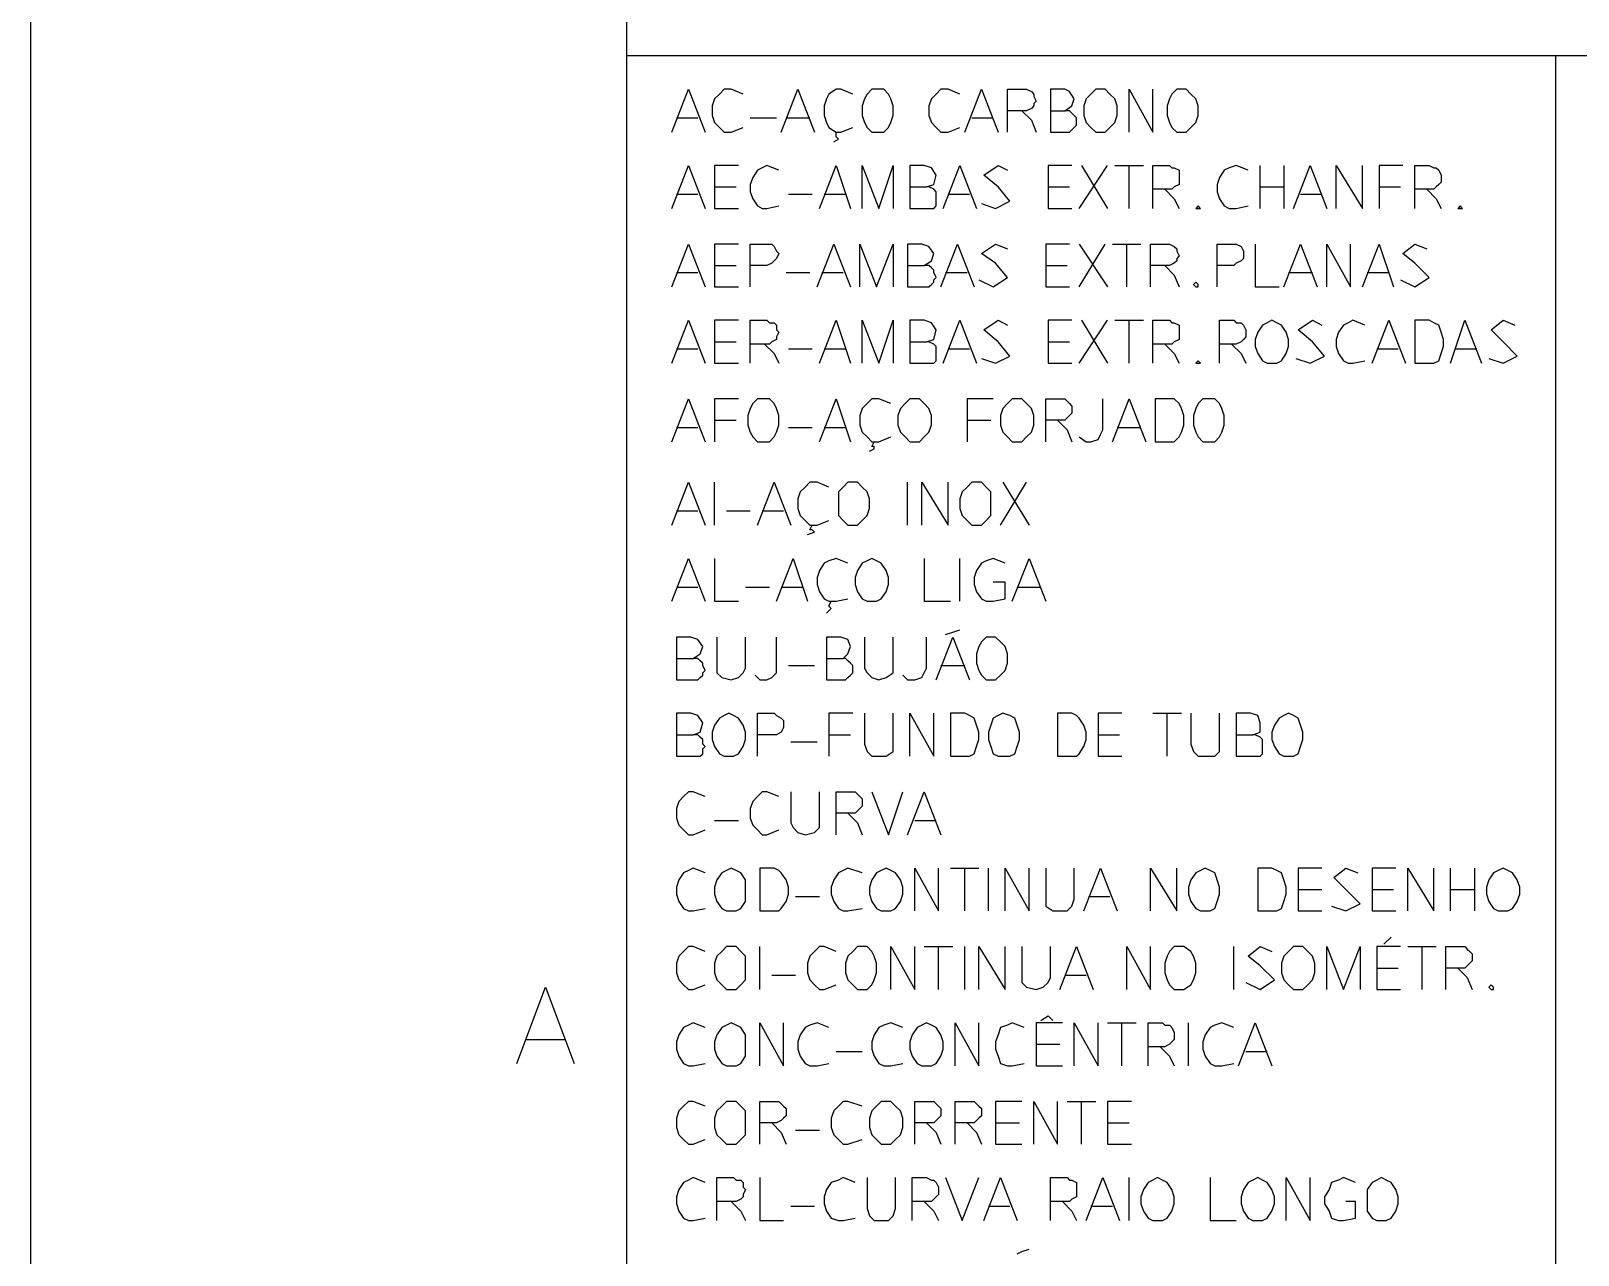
# Model space of a CAD drawing. Extents: x 0 to 607, y 0 to 422.
# Drawn here: x 0 to 65, y 50.7 to 102 of the extents above; entities that cross this region are included whole.
import ezdxf

# ---------------------------------------------------------------- set-up
doc = ezdxf.new("R2010")
doc.units = 0
doc.header["$MEASUREMENT"] = 0
doc.layers.add('GT_1', color=7, linetype='Continuous')

msp = doc.modelspace()

# ---------------------------------------------------------------- linework, layer by layer
at = {"linetype": 'Continuous'}
msp.add_lwpolyline([(0, 421.74), (597.11, 421.74), (597.11, 0), (0, 0)], close=True, dxfattribs=at)
at = {"layer": 'GT_1', "flags": 128}
for points in [[(25, 409.8), (25, 10)], [(328.9, 101), (25, 101)], [(64, 101), (64, 16)], [(26.9, 97.8), (27.6, 99.6), (28.3, 97.8)], [(29.9, 99.4), (29.4, 99.6), (29.1, 99.6), (28.9, 99.4), (28.7, 99.2), (28.6, 98.9), (28.6, 98.5), (28.7, 98.2), (28.9, 98), (29.1, 97.8), (29.4, 97.8), (29.9, 98)], [(31.5, 97.8), (32.2, 99.6), (32.9, 97.8)], [(34.5, 99.4), (34, 99.6), (33.8, 99.6), (33.5, 99.4), (33.4, 99.2), (33.3, 98.9), (33.3, 98.5), (33.4, 98.2), (33.5, 98), (33.8, 97.8), (34, 97.8), (34.5, 98)], [(35.7, 97.8), (35.8, 97.8), (36, 98), (36.1, 98.2), (36.2, 98.5), (36.2, 98.9), (36.1, 99.2), (36, 99.4), (35.8, 99.6), (35.6, 99.6), (35.3, 99.6), (35.1, 99.4), (35, 99.2), (34.9, 98.9), (34.9, 98.5), (35, 98.2), (35.1, 98), (35.3, 97.8), (35.6, 97.8), (35.7, 97.8)], [(39, 99.4), (38.5, 99.6), (38.2, 99.6), (38, 99.4), (37.8, 99.2), (37.7, 98.9), (37.7, 98.5), (37.8, 98.2), (38, 98), (38.2, 97.8), (38.5, 97.8), (39, 98)], [(39.2, 97.8), (39.9, 99.6), (40.6, 97.8)], [(41, 97.8), (41, 99.6), (41.7, 99.6), (41.8, 99.6), (42, 99.5), (42.1, 99.4), (42.1, 99.3), (42.2, 99.1), (42.1, 99), (42.1, 98.9), (42, 98.8), (41.8, 98.7), (41.7, 98.7), (41, 98.7)], [(42.8, 98.7), (43.4, 98.7), (43.7, 98.9), (43.8, 99.2), (43.6, 99.5), (43.4, 99.6), (42.8, 99.6), (42.8, 97.8), (43.4, 97.8), (43.6, 97.8), (43.7, 97.9), (43.8, 98), (43.9, 98.1), (43.9, 98.2), (43.9, 98.4), (43.8, 98.5), (43.7, 98.6), (43.6, 98.7), (43.4, 98.7)], [(45, 97.8), (45.1, 97.8), (45.3, 98), (45.5, 98.2), (45.6, 98.5), (45.6, 98.9), (45.5, 99.2), (45.3, 99.4), (45.1, 99.6), (44.9, 99.6), (44.7, 99.6), (44.5, 99.4), (44.3, 99.2), (44.2, 98.9), (44.2, 98.5), (44.3, 98.2), (44.5, 98), (44.7, 97.8), (44.9, 97.8), (45, 97.8)], [(46.1, 97.8), (46.1, 99.6), (47.1, 97.8), (47.1, 99.6)], [(48.4, 97.8), (48.5, 97.8), (48.7, 98), (48.9, 98.2), (49, 98.5), (49, 98.9), (48.9, 99.2), (48.7, 99.4), (48.5, 99.6), (48.3, 99.6), (48.1, 99.6), (47.9, 99.4), (47.8, 99.2), (47.7, 98.9), (47.7, 98.5), (47.8, 98.2), (47.9, 98), (48.1, 97.8), (48.3, 97.8), (48.4, 97.8)], [(27.1, 98.4), (28, 98.4)], [(30.2, 98.4), (31.3, 98.4)], [(31.7, 98.4), (32.7, 98.4)], [(39.5, 98.4), (40.4, 98.4)], [(41.6, 98.7), (42, 98.3), (42.2, 97.8)], [(33.7, 97.4), (33.9, 97.5), (33.8, 97.6), (33.8, 97.8)], [(26.9, 94.6), (27.6, 96.4), (28.3, 94.6)], [(29.7, 96.4), (28.7, 96.4), (28.7, 94.6), (29.7, 94.6)], [(31.4, 96.2), (30.9, 96.4), (30.7, 96.3), (30.5, 96.2), (30.3, 95.9), (30.2, 95.6), (30.2, 95.3), (30.3, 95), (30.5, 94.7), (30.7, 94.6), (30.9, 94.6), (31.4, 94.7)], [(33.1, 94.6), (33.8, 96.4), (34.4, 94.6)], [(34.9, 94.6), (34.9, 96.4), (35.6, 94.6), (36.2, 96.4), (36.2, 94.6)], [(36.9, 95.5), (37.6, 95.5), (37.9, 95.6), (38, 96), (37.8, 96.3), (37.5, 96.4), (36.9, 96.4), (36.9, 94.6), (37.6, 94.6), (37.7, 94.6), (37.9, 94.6), (38, 94.7), (38, 94.9), (38, 95), (38, 95.1), (38, 95.3), (37.9, 95.4), (37.7, 95.5), (37.6, 95.5)], [(38.3, 94.6), (39, 96.4), (39.7, 94.6)], [(39.9, 94.8), (40.5, 94.6), (41.1, 94.9), (40.6, 95.5), (40, 96), (40.6, 96.4), (41, 96.2)], [(43.7, 96.4), (42.7, 96.4), (42.7, 94.6), (43.7, 94.6)], [(44, 94.6), (45.2, 96.4)], [(44.1, 96.4), (45.2, 94.6)], [(45.5, 96.4), (46.7, 96.4)], [(46.1, 94.6), (46.1, 96.4)], [(47.1, 94.6), (47.1, 96.4), (47.8, 96.4), (47.9, 96.3), (48, 96.3), (48.2, 96.2), (48.2, 96), (48.2, 95.9), (48.2, 95.7), (48.2, 95.6), (48, 95.5), (47.9, 95.4), (47.8, 95.4), (47.1, 95.4)], [(51.1, 96.2), (50.6, 96.4), (50.3, 96.3), (50.1, 96.2), (49.9, 95.9), (49.8, 95.6), (49.8, 95.3), (49.9, 95), (50.1, 94.7), (50.3, 94.6), (50.6, 94.6), (51.1, 94.7)], [(51.6, 94.6), (51.6, 96.4)], [(52.6, 96.4), (52.6, 94.6)], [(53, 94.6), (53.7, 96.4), (54.4, 94.6)], [(54.8, 94.6), (54.8, 96.4), (55.9, 94.6), (55.9, 96.4)], [(57.6, 96.4), (56.6, 96.4), (56.6, 94.6)], [(58.1, 94.6), (58.1, 96.4), (58.7, 96.4), (58.9, 96.3), (59, 96.3), (59.1, 96.2), (59.2, 96), (59.2, 95.9), (59.2, 95.7), (59.1, 95.6), (59, 95.5), (58.9, 95.4), (58.7, 95.4), (58.1, 95.4)], [(28.7, 95.5), (29.6, 95.5)], [(42.7, 95.5), (43.6, 95.5)], [(51.6, 95.5), (52.6, 95.5)], [(56.6, 95.5), (57.5, 95.5)], [(27.1, 95.2), (28, 95.2)], [(31.8, 95.2), (32.8, 95.2)], [(33.3, 95.2), (34.2, 95.2)], [(38.5, 95.2), (39.4, 95.2)], [(47.6, 95.4), (48, 95), (48.2, 94.6)], [(53.3, 95.2), (54.2, 95.2)], [(58.6, 95.4), (59, 95), (59.2, 94.6)], [(49.1, 94.6), (49, 94.7), (48.9, 94.6), (49, 94.6), (49.1, 94.6)], [(60.1, 94.6), (60, 94.7), (59.9, 94.6), (60, 94.6), (60.1, 94.6)], [(26.9, 91.3), (27.6, 93.1), (28.3, 91.3)], [(29.7, 93.1), (28.7, 93.1), (28.7, 91.3), (29.7, 91.3)], [(30.2, 91.3), (30.2, 93.1), (30.9, 93.1), (31.1, 93.1), (31.2, 93), (31.3, 92.8), (31.4, 92.7), (31.3, 92.5), (31.2, 92.4), (31.1, 92.3), (30.9, 92.2), (30.2, 92.2)], [(33, 91.3), (33.7, 93.1), (34.4, 91.3)], [(34.8, 91.3), (34.8, 93.1), (35.5, 91.3), (36.2, 93.1), (36.2, 91.3)], [(36.8, 92.2), (37.5, 92.2), (37.8, 92.4), (37.9, 92.7), (37.7, 93), (37.4, 93.1), (36.8, 93.1), (36.8, 91.3), (37.5, 91.3), (37.7, 91.3), (37.8, 91.4), (37.9, 91.5), (37.9, 91.6), (38, 91.7), (37.9, 91.9), (37.9, 92), (37.8, 92.1), (37.7, 92.2), (37.5, 92.2)], [(38.2, 91.3), (38.9, 93.1), (39.6, 91.3)], [(39.8, 91.6), (40.4, 91.3), (41, 91.7), (40.5, 92.3), (39.9, 92.7), (40.5, 93.1), (41, 92.9)], [(43.6, 93.1), (42.6, 93.1), (42.6, 91.3), (43.6, 91.3)], [(44, 91.3), (45.1, 93.1)], [(44, 93.1), (45.2, 91.3)], [(45.4, 93.1), (46.6, 93.1)], [(46, 91.3), (46, 93.1)], [(47, 91.3), (47, 93.1), (47.7, 93.1), (47.8, 93.1), (48, 93), (48.1, 92.9), (48.1, 92.8), (48.2, 92.6), (48.1, 92.5), (48.1, 92.4), (48, 92.3), (47.8, 92.2), (47.7, 92.2), (47, 92.2)], [(49.8, 91.3), (49.8, 93.1), (50.5, 93.1), (50.6, 93.1), (50.8, 93), (50.9, 92.8), (50.9, 92.7), (50.9, 92.5), (50.8, 92.4), (50.6, 92.3), (50.5, 92.2), (49.8, 92.2)], [(51.4, 93.1), (51.4, 91.3), (52.4, 91.3)], [(52.6, 91.3), (53.3, 93.1), (54, 91.3)], [(54.4, 91.3), (54.4, 93.1), (55.4, 91.3), (55.4, 93.1)], [(55.9, 91.3), (56.6, 93.1), (57.2, 91.3)], [(57.5, 91.6), (58.1, 91.3), (58.7, 91.7), (58.1, 92.3), (57.6, 92.7), (58.1, 93.1), (58.6, 92.9)], [(27.1, 91.9), (28, 91.9)], [(28.7, 92.2), (29.6, 92.2)], [(31.7, 91.9), (32.7, 91.9)], [(33.2, 91.9), (34.1, 91.9)], [(38.4, 91.9), (39.3, 91.9)], [(42.6, 92.2), (43.5, 92.2)], [(47.6, 92.2), (48, 91.8), (48.2, 91.3)], [(52.8, 91.9), (53.8, 91.9)], [(56.1, 91.9), (57, 91.9)], [(49, 91.3), (49, 91.4), (48.9, 91.5), (48.8, 91.4), (48.9, 91.3), (49, 91.3)], [(26.9, 88.1), (27.6, 89.9), (28.3, 88.1)], [(29.7, 89.9), (28.7, 89.9), (28.7, 88.1), (29.7, 88.1)], [(30.2, 88.1), (30.2, 89.9), (30.9, 89.9), (31, 89.8), (31.2, 89.8), (31.3, 89.7), (31.3, 89.5), (31.4, 89.4), (31.3, 89.2), (31.3, 89.1), (31.1, 89), (31, 88.9), (30.9, 88.9), (30.2, 88.9)], [(33.1, 88.1), (33.8, 89.9), (34.4, 88.1)], [(34.9, 88.1), (34.9, 89.9), (35.6, 88.1), (36.2, 89.9), (36.2, 88.1)], [(36.9, 89), (37.6, 89), (37.9, 89.1), (38, 89.5), (37.8, 89.8), (37.5, 89.9), (36.9, 89.9), (36.9, 88.1), (37.6, 88.1), (37.7, 88.1), (37.9, 88.1), (38, 88.2), (38, 88.4), (38, 88.5), (38, 88.6), (38, 88.8), (37.9, 88.9), (37.7, 89), (37.6, 89)], [(38.3, 88.1), (39, 89.9), (39.7, 88.1)], [(39.9, 88.3), (40.5, 88.1), (41.1, 88.4), (40.6, 89), (40, 89.5), (40.6, 89.9), (41, 89.7)], [(43.7, 89.9), (42.7, 89.9), (42.7, 88.1), (43.7, 88.1)], [(44, 88.1), (45.2, 89.9)], [(44.1, 89.9), (45.2, 88.1)], [(45.5, 89.9), (46.7, 89.9)], [(46.1, 88.1), (46.1, 89.9)], [(47.1, 88.1), (47.1, 89.9), (47.8, 89.9), (47.9, 89.8), (48, 89.8), (48.2, 89.7), (48.2, 89.5), (48.2, 89.4), (48.2, 89.2), (48.2, 89.1), (48, 89), (47.9, 88.9), (47.8, 88.9), (47.1, 88.9)], [(49.9, 88.1), (49.9, 89.9), (50.5, 89.9), (50.6, 89.8), (50.8, 89.8), (50.9, 89.7), (51, 89.5), (51, 89.4), (51, 89.2), (50.9, 89.1), (50.8, 89), (50.6, 88.9), (50.5, 88.9), (49.9, 88.9)], [(52.2, 88.1), (52.3, 88.1), (52.5, 88.2), (52.7, 88.5), (52.8, 88.8), (52.8, 89.1), (52.7, 89.4), (52.5, 89.7), (52.3, 89.8), (52.1, 89.9), (51.9, 89.8), (51.7, 89.7), (51.5, 89.4), (51.4, 89.1), (51.4, 88.8), (51.5, 88.5), (51.7, 88.2), (51.9, 88.1), (52.1, 88.1), (52.2, 88.1)], [(53.1, 88.3), (53.7, 88.1), (54.3, 88.4), (53.8, 89), (53.2, 89.5), (53.8, 89.9), (54.2, 89.7)], [(56, 89.7), (55.5, 89.9), (55.3, 89.8), (55.1, 89.7), (54.9, 89.4), (54.8, 89.1), (54.8, 88.8), (54.9, 88.5), (55.1, 88.2), (55.3, 88.1), (55.5, 88.1), (56, 88.2)], [(56.3, 88.1), (57, 89.9), (57.7, 88.1)], [(58.8, 88.1), (58.9, 88.1), (59.1, 88.2), (59.2, 88.5), (59.3, 88.8), (59.3, 89.1), (59.2, 89.4), (59.1, 89.7), (58.9, 89.8), (58.7, 89.9), (58.1, 89.9), (58.1, 88.1), (58.7, 88.1), (58.8, 88.1)], [(59.6, 88.1), (60.2, 89.9), (60.9, 88.1)], [(61.2, 88.3), (61.8, 88.1), (62.4, 88.4), (61.8, 89), (61.3, 89.5), (61.8, 89.9), (62.3, 89.7)], [(28.7, 89), (29.6, 89)], [(42.7, 89), (43.6, 89)], [(27.1, 88.7), (28, 88.7)], [(30.8, 88.9), (31.2, 88.5), (31.4, 88.1)], [(31.8, 88.7), (32.8, 88.7)], [(33.3, 88.7), (34.2, 88.7)], [(38.5, 88.7), (39.4, 88.7)], [(47.6, 88.9), (48, 88.5), (48.2, 88.1)], [(50.4, 88.9), (50.8, 88.5), (51, 88.1)], [(56.5, 88.7), (57.4, 88.7)], [(59.8, 88.7), (60.7, 88.7)], [(49.1, 88.1), (49, 88.2), (48.9, 88.1), (49, 88.1), (49.1, 88.1)], [(26.9, 84.8), (27.6, 86.6), (28.3, 84.8)], [(29.7, 86.6), (28.7, 86.6), (28.7, 84.8)], [(30.9, 84.8), (31, 84.8), (31.2, 85), (31.3, 85.2), (31.4, 85.5), (31.4, 85.9), (31.3, 86.2), (31.2, 86.4), (31, 86.6), (30.7, 86.6), (30.5, 86.6), (30.3, 86.4), (30.2, 86.2), (30.1, 85.9), (30.1, 85.5), (30.2, 85.2), (30.3, 85), (30.5, 84.8), (30.7, 84.8), (30.9, 84.8)], [(33.1, 84.8), (33.8, 86.6), (34.4, 84.8)], [(36.1, 86.4), (35.6, 86.6), (35.3, 86.6), (35.1, 86.4), (34.9, 86.2), (34.8, 85.9), (34.8, 85.5), (34.9, 85.2), (35.1, 85), (35.3, 84.8), (35.6, 84.8), (36.1, 85)], [(37.2, 84.8), (37.3, 84.8), (37.5, 85), (37.7, 85.2), (37.8, 85.5), (37.8, 85.9), (37.7, 86.2), (37.5, 86.4), (37.3, 86.6), (37.1, 86.6), (36.9, 86.6), (36.7, 86.4), (36.5, 86.2), (36.4, 85.9), (36.4, 85.5), (36.5, 85.2), (36.7, 85), (36.9, 84.8), (37.1, 84.8), (37.2, 84.8)], [(40.4, 86.6), (39.3, 86.6), (39.3, 84.8)], [(41.5, 84.8), (41.6, 84.8), (41.8, 85), (42, 85.2), (42.1, 85.5), (42.1, 85.9), (42, 86.2), (41.8, 86.4), (41.6, 86.6), (41.4, 86.6), (41.2, 86.6), (41, 86.4), (40.8, 86.2), (40.7, 85.9), (40.7, 85.5), (40.8, 85.2), (41, 85), (41.2, 84.8), (41.4, 84.8), (41.5, 84.8)], [(42.6, 84.8), (42.6, 86.6), (43.2, 86.6), (43.4, 86.6), (43.5, 86.5), (43.6, 86.4), (43.7, 86.3), (43.7, 86.1), (43.7, 86), (43.6, 85.9), (43.5, 85.8), (43.4, 85.7), (43.2, 85.7), (42.6, 85.7)], [(44, 85), (44.3, 84.8), (44.5, 84.8), (44.8, 84.9), (44.9, 85.1), (45, 85.3), (45, 86.6)], [(45.4, 84.8), (46.1, 86.6), (46.8, 84.8)], [(47.9, 84.8), (48, 84.8), (48.2, 85), (48.3, 85.2), (48.4, 85.5), (48.4, 85.9), (48.3, 86.2), (48.2, 86.4), (48, 86.6), (47.8, 86.6), (47.2, 86.6), (47.2, 84.8), (47.8, 84.8), (47.9, 84.8)], [(49.6, 84.8), (49.7, 84.8), (49.9, 85), (50, 85.2), (50.1, 85.5), (50.1, 85.9), (50, 86.2), (49.9, 86.4), (49.7, 86.6), (49.5, 86.6), (49.2, 86.6), (49, 86.4), (48.9, 86.2), (48.8, 85.9), (48.8, 85.5), (48.9, 85.2), (49, 85), (49.2, 84.8), (49.5, 84.8), (49.6, 84.8)], [(27.1, 85.4), (28, 85.4)], [(28.7, 85.7), (29.6, 85.7)], [(31.8, 85.4), (32.8, 85.4)], [(33.3, 85.4), (34.2, 85.4)], [(39.3, 85.7), (40.3, 85.7)], [(43.1, 85.7), (43.5, 85.3), (43.7, 84.8)], [(45.6, 85.4), (46.6, 85.4)], [(35.2, 84.4), (35.4, 84.5), (35.4, 84.6), (35.3, 84.6), (35.4, 84.8)], [(26.9, 81.3), (27.6, 83.1), (28.3, 81.3)], [(28.7, 81.3), (28.7, 83.1)], [(30.5, 81.3), (31.2, 83.1), (31.9, 81.3)], [(33.5, 82.9), (33, 83.1), (32.7, 83.1), (32.5, 82.9), (32.3, 82.7), (32.2, 82.4), (32.2, 82), (32.3, 81.7), (32.5, 81.5), (32.7, 81.3), (33, 81.3), (33.5, 81.5)], [(34.6, 81.3), (34.7, 81.3), (34.9, 81.5), (35.1, 81.7), (35.2, 82), (35.2, 82.4), (35.1, 82.7), (34.9, 82.9), (34.7, 83.1), (34.5, 83.1), (34.3, 83.1), (34.1, 82.9), (33.9, 82.7), (33.9, 82.4), (33.9, 82), (33.9, 81.7), (34.1, 81.5), (34.3, 81.3), (34.5, 81.3), (34.6, 81.3)], [(36.8, 81.3), (36.8, 83.1)], [(37.4, 81.3), (37.4, 83.1), (38.5, 81.3), (38.5, 83.1)], [(39.8, 81.3), (39.9, 81.3), (40.1, 81.5), (40.3, 81.7), (40.3, 82), (40.3, 82.4), (40.3, 82.7), (40.1, 82.9), (39.9, 83.1), (39.7, 83.1), (39.5, 83.1), (39.3, 82.9), (39.1, 82.7), (39, 82.4), (39, 82), (39.1, 81.7), (39.3, 81.5), (39.5, 81.3), (39.7, 81.3), (39.8, 81.3)], [(40.7, 81.3), (41.8, 83.1)], [(40.8, 83.1), (41.9, 81.3)], [(27.1, 81.9), (28, 81.9)], [(29.2, 81.9), (30.2, 81.9)], [(30.7, 81.9), (31.6, 81.9)], [(32.6, 80.9), (32.9, 81), (32.8, 81.1), (32.7, 81.1), (32.8, 81.3)], [(26.9, 78.1), (27.6, 79.9), (28.3, 78.1)], [(28.7, 79.9), (28.7, 78.1), (29.7, 78.1)], [(31.3, 78.1), (32, 79.9), (32.6, 78.1)], [(34.3, 79.7), (33.8, 79.9), (33.5, 79.8), (33.3, 79.7), (33.1, 79.4), (33, 79.1), (33, 78.8), (33.1, 78.5), (33.3, 78.2), (33.5, 78.1), (33.8, 78.1), (34.3, 78.2)], [(35.4, 78.1), (35.5, 78.1), (35.7, 78.2), (35.9, 78.5), (36, 78.8), (36, 79.1), (35.9, 79.4), (35.7, 79.7), (35.5, 79.8), (35.3, 79.9), (35.1, 79.8), (34.9, 79.7), (34.7, 79.4), (34.6, 79.1), (34.6, 78.8), (34.7, 78.5), (34.9, 78.2), (35.1, 78.1), (35.3, 78.1), (35.4, 78.1)], [(37.5, 79.9), (37.5, 78.1), (38.6, 78.1)], [(39, 78.1), (39, 79.9)], [(40.9, 79.7), (40.4, 79.9), (40.1, 79.8), (39.9, 79.7), (39.7, 79.4), (39.6, 79.1), (39.6, 78.8), (39.7, 78.5), (39.9, 78.2), (40.1, 78.1), (40.4, 78.1), (40.9, 78.2), (40.9, 78.9), (40.4, 78.9)], [(41.2, 78.1), (41.9, 79.9), (42.6, 78.1)], [(27.1, 78.7), (28, 78.7)], [(30, 78.7), (31, 78.7)], [(31.5, 78.7), (32.4, 78.7)], [(41.4, 78.7), (42.4, 78.7)], [(33.4, 77.6), (33.6, 77.8), (33.5, 77.9), (33.6, 78.1)], [(38.4, 76.7), (38.7, 76.8), (39, 76.9)], [(27.1, 75.7), (27.8, 75.7), (28.1, 75.9), (28.2, 76.2), (28, 76.5), (27.7, 76.6), (27.1, 76.6), (27.1, 74.8), (27.8, 74.8), (28, 74.8), (28.1, 74.9), (28.2, 75), (28.2, 75.1), (28.3, 75.2), (28.2, 75.4), (28.2, 75.5), (28.1, 75.6), (28, 75.7), (27.8, 75.7)], [(28.8, 76.6), (28.8, 75.3), (28.8, 75.1), (29, 74.9), (29.4, 74.8), (29.7, 74.9), (29.9, 75.1), (30, 75.3), (30, 76.6)], [(30.4, 75), (30.6, 74.8), (30.9, 74.8), (31.1, 74.9), (31.3, 75.1), (31.3, 75.3), (31.3, 76.6)], [(33.4, 75.7), (34.1, 75.7), (34.3, 75.9), (34.4, 76.2), (34.3, 76.5), (34, 76.6), (33.4, 76.6), (33.4, 74.8), (34.1, 74.8), (34.2, 74.8), (34.3, 74.9), (34.4, 75), (34.5, 75.1), (34.5, 75.2), (34.5, 75.4), (34.4, 75.5), (34.3, 75.6), (34.2, 75.7), (34.1, 75.7)], [(35, 76.6), (35, 75.3), (35.1, 75.1), (35.3, 74.9), (35.6, 74.8), (35.9, 74.9), (36.2, 75.1), (36.2, 75.3), (36.2, 76.6)], [(36.6, 75), (36.8, 74.8), (37.1, 74.8), (37.4, 74.9), (37.5, 75.1), (37.6, 75.3), (37.6, 76.6)], [(38, 74.8), (38.7, 76.6), (39.4, 74.8)], [(40.4, 74.8), (40.5, 74.8), (40.7, 75), (40.9, 75.2), (41, 75.5), (41, 75.9), (40.9, 76.2), (40.7, 76.4), (40.5, 76.6), (40.3, 76.6), (40.1, 76.6), (39.9, 76.4), (39.8, 76.2), (39.7, 75.9), (39.7, 75.5), (39.8, 75.2), (39.9, 75), (40.1, 74.8), (40.3, 74.8), (40.4, 74.8)], [(31.8, 75.4), (32.9, 75.4)], [(38.2, 75.4), (39.2, 75.4)], [(27.1, 72.5), (27.8, 72.5), (28.1, 72.6), (28.2, 73), (28, 73.3), (27.7, 73.4), (27.1, 73.4), (27.1, 71.6), (27.8, 71.6), (28, 71.6), (28.1, 71.6), (28.2, 71.7), (28.2, 71.9), (28.3, 72), (28.2, 72.1), (28.2, 72.3), (28.1, 72.4), (28, 72.5), (27.8, 72.5)], [(29.4, 71.6), (29.5, 71.6), (29.7, 71.7), (29.9, 72), (30, 72.3), (30, 72.6), (29.9, 72.9), (29.7, 73.2), (29.5, 73.3), (29.3, 73.4), (29.1, 73.3), (28.9, 73.2), (28.7, 72.9), (28.6, 72.6), (28.6, 72.3), (28.7, 72), (28.9, 71.7), (29.1, 71.6), (29.3, 71.6), (29.4, 71.6)], [(30.5, 71.6), (30.5, 73.4), (31.2, 73.4), (31.3, 73.3), (31.5, 73.2), (31.6, 73.1), (31.6, 72.9), (31.6, 72.8), (31.5, 72.6), (31.3, 72.5), (31.2, 72.5), (30.5, 72.5)], [(34.5, 73.4), (33.5, 73.4), (33.5, 71.6)], [(35, 73.4), (35, 72.1), (35.1, 71.8), (35.3, 71.6), (35.6, 71.6), (35.9, 71.6), (36.2, 71.8), (36.2, 72.1), (36.2, 73.4)], [(36.9, 71.6), (36.9, 73.4), (37.9, 71.6), (37.9, 73.4)], [(39.3, 71.6), (39.4, 71.6), (39.6, 71.7), (39.7, 72), (39.8, 72.3), (39.8, 72.6), (39.7, 72.9), (39.6, 73.2), (39.4, 73.3), (39.2, 73.4), (38.6, 73.4), (38.6, 71.6), (39.2, 71.6), (39.3, 71.6)], [(41, 71.6), (41.1, 71.6), (41.3, 71.7), (41.4, 72), (41.5, 72.3), (41.5, 72.6), (41.4, 72.9), (41.3, 73.2), (41.1, 73.3), (40.8, 73.4), (40.6, 73.3), (40.4, 73.2), (40.3, 72.9), (40.2, 72.6), (40.2, 72.3), (40.3, 72), (40.4, 71.7), (40.6, 71.6), (40.8, 71.6), (41, 71.6)], [(43.8, 71.6), (43.9, 71.6), (44, 71.7), (44.2, 72), (44.3, 72.3), (44.3, 72.6), (44.2, 72.9), (44, 73.2), (43.9, 73.3), (43.7, 73.4), (43.1, 73.4), (43.1, 71.6), (43.7, 71.6), (43.8, 71.6)], [(45.8, 73.4), (44.8, 73.4), (44.8, 71.6), (45.8, 71.6)], [(47.1, 73.4), (48.3, 73.4)], [(47.7, 71.6), (47.7, 73.4)], [(48.7, 73.4), (48.7, 72.1), (48.8, 71.8), (49, 71.6), (49.3, 71.6), (49.7, 71.6), (49.9, 71.8), (49.9, 72.1), (49.9, 73.4)], [(50.6, 72.5), (51.3, 72.5), (51.6, 72.6), (51.6, 73), (51.5, 73.3), (51.2, 73.4), (50.6, 73.4), (50.6, 71.6), (51.3, 71.6), (51.4, 71.6), (51.6, 71.6), (51.7, 71.7), (51.7, 71.9), (51.7, 72), (51.7, 72.1), (51.7, 72.3), (51.6, 72.4), (51.4, 72.5), (51.3, 72.5)], [(52.9, 71.6), (53, 71.6), (53.2, 71.7), (53.3, 72), (53.4, 72.3), (53.4, 72.6), (53.3, 72.9), (53.2, 73.2), (53, 73.3), (52.8, 73.4), (52.6, 73.3), (52.4, 73.2), (52.2, 72.9), (52.1, 72.6), (52.1, 72.3), (52.2, 72), (52.4, 71.7), (52.6, 71.6), (52.8, 71.6), (52.9, 71.6)], [(31.9, 72.2), (33, 72.2)], [(33.5, 72.5), (34.4, 72.5)], [(44.8, 72.5), (45.7, 72.5)], [(28.3, 69.9), (27.8, 70.1), (27.6, 70.1), (27.4, 69.9), (27.2, 69.7), (27.1, 69.4), (27.1, 69), (27.2, 68.7), (27.4, 68.5), (27.6, 68.3), (27.8, 68.3), (28.3, 68.5)], [(31.4, 69.9), (30.9, 70.1), (30.7, 70.1), (30.5, 69.9), (30.3, 69.7), (30.2, 69.4), (30.2, 69), (30.3, 68.7), (30.5, 68.5), (30.7, 68.3), (30.9, 68.3), (31.4, 68.5)], [(31.9, 70.1), (31.9, 68.8), (32, 68.6), (32.2, 68.4), (32.5, 68.3), (32.9, 68.4), (33.1, 68.6), (33.1, 68.8), (33.1, 70.1)], [(33.8, 68.3), (33.8, 70.1), (34.4, 70.1), (34.5, 70.1), (34.6, 70.1), (34.7, 70), (34.8, 69.9), (34.9, 69.8), (34.9, 69.6), (34.9, 69.5), (34.8, 69.4), (34.7, 69.3), (34.6, 69.2), (34.4, 69.2), (33.8, 69.2)], [(35.3, 70.1), (36, 68.3), (36.6, 70.1)], [(36.8, 68.3), (37.5, 70.1), (38.2, 68.3)], [(28.7, 68.9), (29.7, 68.9)], [(34.3, 69.2), (34.7, 68.8), (34.9, 68.3)], [(37.1, 68.9), (38, 68.9)], [(28.3, 66.7), (27.8, 66.9), (27.6, 66.8), (27.4, 66.7), (27.2, 66.4), (27.1, 66.1), (27.1, 65.8), (27.2, 65.5), (27.4, 65.2), (27.6, 65.1), (27.8, 65.1), (28.3, 65.2)], [(29.5, 65.1), (29.6, 65.1), (29.8, 65.2), (30, 65.5), (30, 65.8), (30, 66.1), (30, 66.4), (29.8, 66.7), (29.6, 66.8), (29.4, 66.9), (29.2, 66.8), (29, 66.7), (28.8, 66.4), (28.7, 66.1), (28.7, 65.8), (28.8, 65.5), (29, 65.2), (29.2, 65.1), (29.4, 65.1), (29.5, 65.1)], [(31.3, 65.1), (31.4, 65.1), (31.5, 65.2), (31.7, 65.5), (31.8, 65.8), (31.8, 66.1), (31.7, 66.4), (31.5, 66.7), (31.4, 66.8), (31.2, 66.9), (30.6, 66.9), (30.6, 65.1), (31.2, 65.1), (31.3, 65.1)], [(34.9, 66.7), (34.3, 66.9), (34.1, 66.8), (33.9, 66.7), (33.7, 66.4), (33.6, 66.1), (33.6, 65.8), (33.7, 65.5), (33.9, 65.2), (34.1, 65.1), (34.3, 65.1), (34.9, 65.2)], [(36, 65.1), (36.1, 65.1), (36.3, 65.2), (36.5, 65.5), (36.6, 65.8), (36.6, 66.1), (36.5, 66.4), (36.3, 66.7), (36.1, 66.8), (35.9, 66.9), (35.7, 66.8), (35.5, 66.7), (35.3, 66.4), (35.2, 66.1), (35.2, 65.8), (35.3, 65.5), (35.5, 65.2), (35.7, 65.1), (35.9, 65.1), (36, 65.1)], [(37.1, 65.1), (37.1, 66.9), (38.1, 65.1), (38.1, 66.9)], [(38.6, 66.9), (39.8, 66.9)], [(39.2, 65.1), (39.2, 66.9)], [(40.2, 65.1), (40.2, 66.9)], [(40.9, 65.1), (40.9, 66.9), (41.9, 65.1), (41.9, 66.9)], [(42.6, 66.9), (42.6, 65.6), (42.6, 65.3), (42.9, 65.1), (43.2, 65.1), (43.5, 65.1), (43.7, 65.3), (43.8, 65.6), (43.8, 66.9)], [(44.2, 65.1), (44.9, 66.9), (45.6, 65.1)], [(47, 65.1), (47, 66.9), (48.1, 65.1), (48.1, 66.9)], [(49.4, 65.1), (49.5, 65.1), (49.7, 65.2), (49.8, 65.5), (49.9, 65.8), (49.9, 66.1), (49.8, 66.4), (49.7, 66.7), (49.5, 66.8), (49.3, 66.9), (49.1, 66.8), (48.9, 66.7), (48.7, 66.4), (48.6, 66.1), (48.6, 65.8), (48.7, 65.5), (48.9, 65.2), (49.1, 65.1), (49.3, 65.1), (49.4, 65.1)], [(52.2, 65.1), (52.3, 65.1), (52.5, 65.2), (52.6, 65.5), (52.7, 65.8), (52.7, 66.1), (52.6, 66.4), (52.5, 66.7), (52.3, 66.8), (52.1, 66.9), (51.5, 66.9), (51.5, 65.1), (52.1, 65.1), (52.2, 65.1)], [(54.2, 66.9), (53.2, 66.9), (53.2, 65.1), (54.2, 65.1)], [(54.6, 65.3), (55.2, 65.1), (55.8, 65.4), (55.2, 66), (54.7, 66.5), (55.2, 66.9), (55.7, 66.7)], [(57.3, 66.9), (56.3, 66.9), (56.3, 65.1), (57.3, 65.1)], [(57.8, 65.1), (57.8, 66.9), (58.9, 65.1), (58.9, 66.9)], [(59.6, 65.1), (59.6, 66.9)], [(60.6, 66.9), (60.6, 65.1)], [(61.9, 65.1), (62, 65.1), (62.2, 65.2), (62.4, 65.5), (62.5, 65.8), (62.5, 66.1), (62.4, 66.4), (62.2, 66.7), (62, 66.8), (61.8, 66.9), (61.6, 66.8), (61.4, 66.7), (61.2, 66.4), (61.1, 66.1), (61.1, 65.8), (61.2, 65.5), (61.4, 65.2), (61.6, 65.1), (61.8, 65.1), (61.9, 65.1)], [(32.1, 65.7), (33.1, 65.7)], [(44.4, 65.7), (45.3, 65.7)], [(53.2, 66), (54.2, 66)], [(56.3, 66), (57.2, 66)], [(59.6, 66), (60.6, 66)], [(56.8, 63.7), (57.1, 64)], [(28.3, 63.4), (27.8, 63.6), (27.6, 63.6), (27.4, 63.4), (27.2, 63.2), (27.1, 62.9), (27.1, 62.5), (27.2, 62.2), (27.4, 62), (27.6, 61.8), (27.8, 61.8), (28.3, 62)], [(29.5, 61.8), (29.6, 61.8), (29.8, 62), (30, 62.2), (30, 62.5), (30, 62.9), (30, 63.2), (29.8, 63.4), (29.6, 63.6), (29.4, 63.6), (29.2, 63.6), (29, 63.4), (28.8, 63.2), (28.7, 62.9), (28.7, 62.5), (28.8, 62.2), (29, 62), (29.2, 61.8), (29.4, 61.8), (29.5, 61.8)], [(30.6, 61.8), (30.6, 63.6)], [(33.8, 63.4), (33.3, 63.6), (33.1, 63.6), (32.9, 63.4), (32.7, 63.2), (32.6, 62.9), (32.6, 62.5), (32.7, 62.2), (32.9, 62), (33.1, 61.8), (33.3, 61.8), (33.8, 62)], [(35, 61.8), (35.1, 61.8), (35.3, 62), (35.4, 62.2), (35.5, 62.5), (35.5, 62.9), (35.4, 63.2), (35.3, 63.4), (35.1, 63.6), (34.9, 63.6), (34.7, 63.6), (34.5, 63.4), (34.3, 63.2), (34.2, 62.9), (34.2, 62.5), (34.3, 62.2), (34.5, 62), (34.7, 61.8), (34.9, 61.8), (35, 61.8)], [(36.1, 61.8), (36.1, 63.6), (37.1, 61.8), (37.1, 63.6)], [(37.5, 63.6), (38.7, 63.6)], [(38.1, 61.8), (38.1, 63.6)], [(39.2, 61.8), (39.2, 63.6)], [(39.8, 61.8), (39.8, 63.6), (40.9, 61.8), (40.9, 63.6)], [(41.6, 63.6), (41.6, 62.3), (41.6, 62.1), (41.8, 61.9), (42.2, 61.8), (42.5, 61.9), (42.7, 62.1), (42.8, 62.3), (42.8, 63.6)], [(43.2, 61.8), (43.9, 63.6), (44.6, 61.8)], [(46, 61.8), (46, 63.6), (47, 61.8), (47, 63.6)], [(48.3, 61.8), (48.4, 61.8), (48.7, 62), (48.8, 62.2), (48.9, 62.5), (48.9, 62.9), (48.8, 63.2), (48.7, 63.4), (48.4, 63.6), (48.2, 63.6), (48, 63.6), (47.8, 63.4), (47.7, 63.2), (47.6, 62.9), (47.6, 62.5), (47.7, 62.2), (47.8, 62), (48, 61.8), (48.2, 61.8), (48.3, 61.8)], [(50.5, 61.8), (50.5, 63.6)], [(51, 62.1), (51.6, 61.8), (52.2, 62.2), (51.6, 62.8), (51.1, 63.2), (51.6, 63.6), (52.1, 63.4)], [(53.3, 61.8), (53.4, 61.8), (53.6, 62), (53.8, 62.2), (53.9, 62.5), (53.9, 62.9), (53.8, 63.2), (53.6, 63.4), (53.4, 63.6), (53.2, 63.6), (53, 63.6), (52.8, 63.4), (52.6, 63.2), (52.5, 62.9), (52.5, 62.5), (52.6, 62.2), (52.8, 62), (53, 61.8), (53.2, 61.8), (53.3, 61.8)], [(54.4, 61.8), (54.4, 63.6), (55.1, 61.8), (55.8, 63.6), (55.8, 61.8)], [(57.5, 63.6), (56.5, 63.6), (56.5, 61.8), (57.5, 61.8)], [(57.8, 63.6), (59, 63.6)], [(58.4, 61.8), (58.4, 63.6)], [(59.4, 61.8), (59.4, 63.6), (60, 63.6), (60.2, 63.6), (60.3, 63.5), (60.4, 63.4), (60.5, 63.3), (60.5, 63.1), (60.5, 63), (60.4, 62.9), (60.3, 62.8), (60.2, 62.7), (60, 62.7), (59.4, 62.7)], [(31.1, 62.4), (32.1, 62.4)], [(43.4, 62.4), (44.3, 62.4)], [(56.5, 62.7), (57.4, 62.7)], [(59.9, 62.7), (60.3, 62.3), (60.5, 61.8)], [(20.4, 58.7), (21.6, 61.9), (22.8, 58.7)], [(61.4, 61.8), (61.4, 61.9), (61.3, 62), (61.2, 61.9), (61.3, 61.8), (61.4, 61.8)], [(42.4, 60.5), (42.7, 60.7), (42.9, 60.5)], [(28.3, 60.2), (27.8, 60.4), (27.6, 60.3), (27.4, 60.2), (27.2, 59.9), (27.1, 59.6), (27.1, 59.3), (27.2, 59), (27.4, 58.7), (27.6, 58.6), (27.8, 58.6), (28.3, 58.7)], [(29.5, 58.6), (29.6, 58.6), (29.8, 58.7), (30, 59), (30, 59.3), (30, 59.6), (30, 59.9), (29.8, 60.2), (29.6, 60.3), (29.4, 60.4), (29.2, 60.3), (29, 60.2), (28.8, 59.9), (28.7, 59.6), (28.7, 59.3), (28.8, 59), (29, 58.7), (29.2, 58.6), (29.4, 58.6), (29.5, 58.6)], [(30.6, 58.6), (30.6, 60.4), (31.6, 58.6), (31.6, 60.4)], [(33.5, 60.2), (33, 60.4), (32.7, 60.3), (32.5, 60.2), (32.3, 59.9), (32.2, 59.6), (32.2, 59.3), (32.3, 59), (32.5, 58.7), (32.7, 58.6), (33, 58.6), (33.5, 58.7)], [(36.6, 60.2), (36.1, 60.4), (35.8, 60.3), (35.6, 60.2), (35.4, 59.9), (35.3, 59.6), (35.3, 59.3), (35.4, 59), (35.6, 58.7), (35.8, 58.6), (36.1, 58.6), (36.6, 58.7)], [(37.7, 58.6), (37.8, 58.6), (38, 58.7), (38.2, 59), (38.3, 59.3), (38.3, 59.6), (38.2, 59.9), (38, 60.2), (37.8, 60.3), (37.6, 60.4), (37.4, 60.3), (37.2, 60.2), (37, 59.9), (36.9, 59.6), (36.9, 59.3), (37, 59), (37.2, 58.7), (37.4, 58.6), (37.6, 58.6), (37.7, 58.6)], [(38.8, 58.6), (38.8, 60.4), (39.8, 58.6), (39.8, 60.4)], [(41.7, 60.2), (41.2, 60.4), (41, 60.3), (40.7, 60.2), (40.6, 59.9), (40.5, 59.6), (40.5, 59.3), (40.6, 59), (40.7, 58.7), (41, 58.6), (41.2, 58.6), (41.7, 58.7)], [(43.3, 60.4), (42.2, 60.4), (42.2, 58.6), (43.3, 58.6)], [(43.8, 58.6), (43.8, 60.4), (44.8, 58.6), (44.8, 60.4)], [(45.2, 60.4), (46.4, 60.4)], [(45.8, 58.6), (45.8, 60.4)], [(46.9, 58.6), (46.9, 60.4), (47.5, 60.4), (47.6, 60.3), (47.8, 60.3), (47.9, 60.2), (48, 60), (48, 59.9), (48, 59.7), (47.9, 59.6), (47.8, 59.5), (47.6, 59.4), (47.5, 59.4), (46.9, 59.4)], [(48.6, 58.6), (48.6, 60.4)], [(50.5, 60.2), (50, 60.4), (49.7, 60.3), (49.5, 60.2), (49.3, 59.9), (49.2, 59.6), (49.2, 59.3), (49.3, 59), (49.5, 58.7), (49.7, 58.6), (50, 58.6), (50.5, 58.7)], [(50.7, 58.6), (51.4, 60.4), (52.1, 58.6)], [(20.8, 59.7), (22.4, 59.7)], [(33.8, 59.2), (34.9, 59.2)], [(42.2, 59.5), (43.2, 59.5)], [(47.4, 59.4), (47.8, 59), (48, 58.6)], [(51, 59.2), (51.9, 59.2)], [(28.3, 56.9), (27.8, 57.1), (27.6, 57.1), (27.4, 56.9), (27.2, 56.7), (27.1, 56.4), (27.1, 56), (27.2, 55.7), (27.4, 55.5), (27.6, 55.3), (27.8, 55.3), (28.3, 55.5)], [(29.5, 55.3), (29.6, 55.3), (29.8, 55.5), (30, 55.7), (30, 56), (30, 56.4), (30, 56.7), (29.8, 56.9), (29.6, 57.1), (29.4, 57.1), (29.2, 57.1), (29, 56.9), (28.8, 56.7), (28.7, 56.4), (28.7, 56), (28.8, 55.7), (29, 55.5), (29.2, 55.3), (29.4, 55.3), (29.5, 55.3)], [(30.6, 55.3), (30.6, 57.1), (31.2, 57.1), (31.4, 57.1), (31.5, 57), (31.6, 56.9), (31.7, 56.8), (31.7, 56.6), (31.7, 56.5), (31.6, 56.4), (31.5, 56.3), (31.3, 56.2), (31.2, 56.2), (30.6, 56.2)], [(34.9, 56.9), (34.3, 57.1), (34.1, 57.1), (33.9, 56.9), (33.7, 56.7), (33.6, 56.4), (33.6, 56), (33.7, 55.7), (33.9, 55.5), (34.1, 55.3), (34.3, 55.3), (34.9, 55.5)], [(36, 55.3), (36.1, 55.3), (36.3, 55.5), (36.5, 55.7), (36.6, 56), (36.6, 56.4), (36.5, 56.7), (36.3, 56.9), (36.1, 57.1), (35.9, 57.1), (35.7, 57.1), (35.5, 56.9), (35.3, 56.7), (35.2, 56.4), (35.2, 56), (35.3, 55.7), (35.5, 55.5), (35.7, 55.3), (35.9, 55.3), (36, 55.3)], [(37.1, 55.3), (37.1, 57.1), (37.7, 57.1), (37.9, 57.1), (38, 57), (38.1, 56.9), (38.2, 56.8), (38.2, 56.6), (38.2, 56.5), (38.1, 56.4), (38, 56.3), (37.9, 56.2), (37.7, 56.2), (37.1, 56.2)], [(38.8, 55.3), (38.8, 57.1), (39.4, 57.1), (39.6, 57.1), (39.7, 57), (39.8, 56.9), (39.9, 56.8), (39.9, 56.6), (39.9, 56.5), (39.8, 56.4), (39.7, 56.3), (39.6, 56.2), (39.4, 56.2), (38.8, 56.2)], [(41.6, 57.1), (40.5, 57.1), (40.5, 55.3), (41.6, 55.3)], [(42.1, 55.3), (42.1, 57.1), (43.1, 55.3), (43.1, 57.1)], [(43.5, 57.1), (44.7, 57.1)], [(44.1, 55.3), (44.1, 57.1)], [(46.2, 57.1), (45.2, 57.1), (45.2, 55.3), (46.2, 55.3)], [(31.1, 56.2), (31.5, 55.8), (31.7, 55.3)], [(32.1, 55.9), (33.1, 55.9)], [(37.6, 56.2), (38, 55.8), (38.2, 55.3)], [(39.3, 56.2), (39.7, 55.8), (39.9, 55.3)], [(40.5, 56.2), (41.5, 56.2)], [(45.2, 56.2), (46.1, 56.2)], [(28.3, 53.7), (27.8, 53.9), (27.6, 53.8), (27.4, 53.7), (27.2, 53.4), (27.1, 53.1), (27.1, 52.8), (27.2, 52.5), (27.4, 52.2), (27.6, 52.1), (27.8, 52.1), (28.3, 52.2)], [(28.8, 52.1), (28.8, 53.9), (29.5, 53.9), (29.6, 53.8), (29.8, 53.8), (29.9, 53.7), (29.9, 53.5), (30, 53.4), (29.9, 53.2), (29.9, 53.1), (29.8, 53), (29.6, 52.9), (29.5, 52.9), (28.8, 52.9)], [(30.6, 53.9), (30.6, 52.1), (31.6, 52.1)], [(34.6, 53.7), (34.1, 53.9), (33.9, 53.8), (33.6, 53.7), (33.4, 53.4), (33.3, 53.1), (33.3, 52.8), (33.4, 52.5), (33.6, 52.2), (33.9, 52.1), (34.1, 52.1), (34.6, 52.2)], [(35.1, 53.9), (35.1, 52.6), (35.2, 52.3), (35.4, 52.1), (35.7, 52.1), (36, 52.1), (36.2, 52.3), (36.3, 52.6), (36.3, 53.9)], [(37, 52.1), (37, 53.9), (37.6, 53.9), (37.8, 53.8), (37.9, 53.8), (38, 53.7), (38.1, 53.5), (38.1, 53.4), (38.1, 53.2), (38, 53.1), (37.9, 53), (37.8, 52.9), (37.6, 52.9), (37, 52.9)], [(38.4, 53.9), (39.1, 52.1), (39.8, 53.9)], [(40, 52.1), (40.7, 53.9), (41.4, 52.1)], [(42.8, 52.1), (42.8, 53.9), (43.5, 53.9), (43.6, 53.8), (43.7, 53.8), (43.9, 53.7), (43.9, 53.5), (43.9, 53.4), (43.9, 53.2), (43.9, 53.1), (43.7, 53), (43.6, 52.9), (43.5, 52.9), (42.8, 52.9)], [(44.3, 52.1), (45, 53.9), (45.7, 52.1)], [(46.1, 52.1), (46.1, 53.9)], [(47.4, 52.1), (47.5, 52.1), (47.7, 52.2), (47.9, 52.5), (48, 52.8), (48, 53.1), (47.9, 53.4), (47.7, 53.7), (47.5, 53.8), (47.3, 53.9), (47.1, 53.8), (46.9, 53.7), (46.7, 53.4), (46.6, 53.1), (46.6, 52.8), (46.7, 52.5), (46.9, 52.2), (47.1, 52.1), (47.3, 52.1), (47.4, 52.1)], [(49.5, 53.9), (49.5, 52.1), (50.6, 52.1)], [(51.6, 52.1), (51.7, 52.1), (51.9, 52.2), (52.1, 52.5), (52.2, 52.8), (52.2, 53.1), (52.1, 53.4), (51.9, 53.7), (51.7, 53.8), (51.5, 53.9), (51.3, 53.8), (51.1, 53.7), (50.9, 53.4), (50.8, 53.1), (50.8, 52.8), (50.9, 52.5), (51.1, 52.2), (51.3, 52.1), (51.5, 52.1), (51.6, 52.1)], [(52.7, 52.1), (52.7, 53.9), (53.7, 52.1), (53.7, 53.9)], [(55.6, 53.7), (55.1, 53.9), (54.9, 53.8), (54.6, 53.7), (54.5, 53.4), (54.3, 53.1), (54.3, 52.8), (54.5, 52.5), (54.6, 52.2), (54.9, 52.1), (55.1, 52.1), (55.6, 52.2), (55.6, 52.9), (55.2, 52.9)], [(56.8, 52.1), (56.9, 52.1), (57.1, 52.2), (57.3, 52.5), (57.4, 52.8), (57.4, 53.1), (57.3, 53.4), (57.1, 53.7), (56.9, 53.8), (56.7, 53.9), (56.5, 53.8), (56.3, 53.7), (56.1, 53.4), (56.1, 53.1), (56.1, 52.8), (56.1, 52.5), (56.3, 52.2), (56.5, 52.1), (56.7, 52.1), (56.8, 52.1)], [(29.4, 52.9), (29.8, 52.5), (30, 52.1)], [(31.9, 52.7), (32.9, 52.7)], [(37.5, 52.9), (37.9, 52.5), (38.1, 52.1)], [(40.2, 52.7), (41.1, 52.7)], [(43.3, 52.9), (43.7, 52.5), (43.9, 52.1)], [(44.5, 52.7), (45.4, 52.7)], [(41.4, 50.7), (41.6, 50.8), (41.9, 50.9)]]:
    msp.add_lwpolyline(points, dxfattribs=at)

doc.saveas('drawing.dxf')
